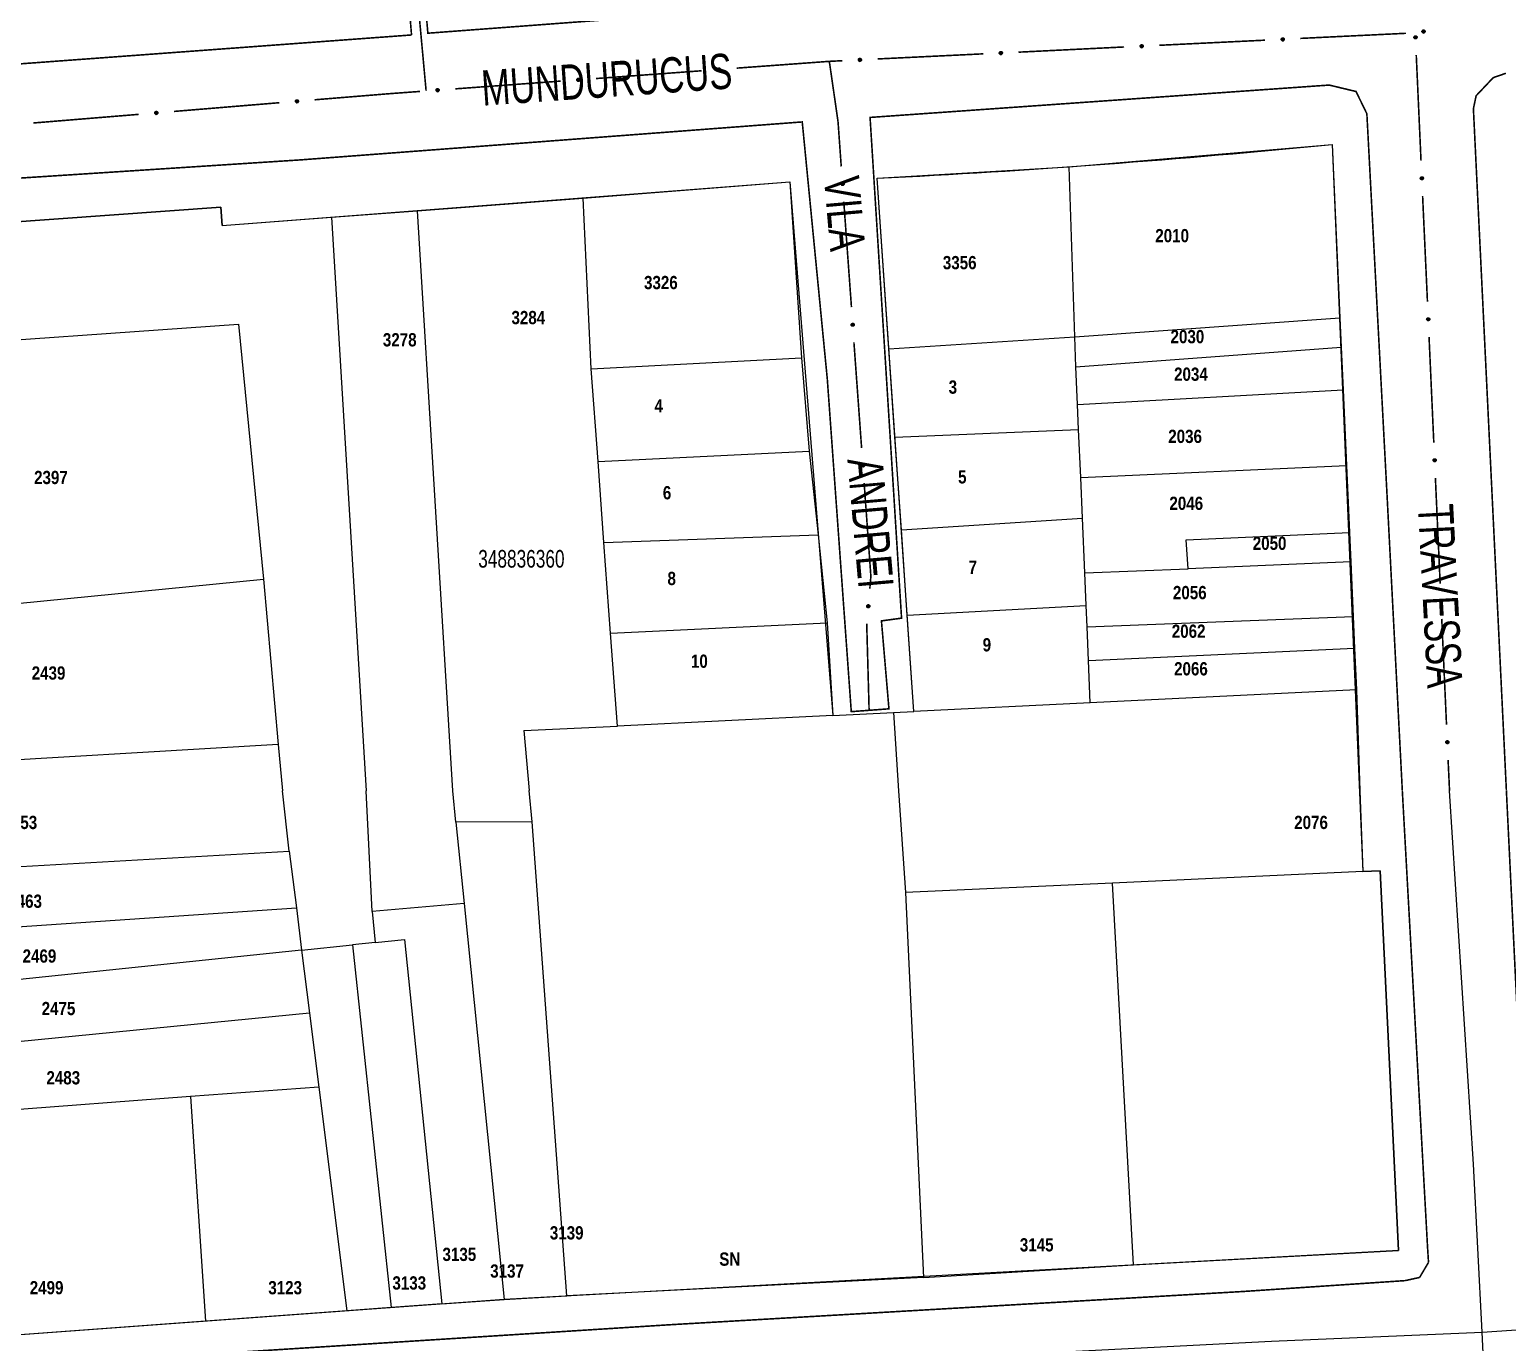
# Model space of a CAD drawing. Extents: x 201676 to 203188, y 4837754 to 4839005.
# Drawn here: x 202621 to 202788.6, y 4838683.2 to 4838832.1 of the extents above; entities that cross this region are included whole.
import ezdxf
from ezdxf.enums import TextEntityAlignment as Align

# ---------------------------------------------------------------- set-up
doc = ezdxf.new("R2010")
doc.units = 0
doc.header["$LTSCALE"] = 1.5
doc.header["$MEASUREMENT"] = 0
for name, color, linetype in [('CD-MALHA-LOTES', 40, 'CONTINUOUS'), ('CD_TXT_QUADRA', 7, 'CONTINUOUS'), ('RU-QUADRAS', 210, 'CONTINUOUS'), ('SV-EIXO-RUA-PAV', 20, 'CONTINUOUS'), ('SV-RUA-PAVIM-S-GUIA-C-GUIA', 7, 'CONTINUOUS'), ('SV-TXT-RUA-PAV-S-GUIA-C-GUIA', 7, 'CONTINUOUS'), ('Th_NmrPort', 7, 'CONTINUOUS')]:
    doc.layers.add(name, color=color, linetype=linetype)
doc.styles.add('ARIAL', font='ARIAL.TTF')
doc.styles.get("Standard").update_dxf_attribs({"font": 'swisscbo.ttf'})

msp = doc.modelspace()

# ---------------------------------------------------------------- linework, layer by layer
at = {"layer": 'CD-MALHA-LOTES', "linetype": 'Continuous'}
for p, q in [((202650.48, 4838738.91), (202649.71, 4838745.73)), ((202659.89, 4838732.05), (202659.23, 4838745.73)), ((202669.38, 4838742.2), (202669.03, 4838745.73)), ((202678.05, 4838742.24), (202677.69, 4838745.77)), ((202719.57, 4838745.76), (202720.37, 4838734.23)), ((202771.88, 4838745.76), (202772.22, 4838736.58)), ((202678.05, 4838742.24), (202669.38, 4838742.2)), ((202669.38, 4838742.2), (202670.33, 4838732.97)), ((202681.96, 4838688.49), (202678.05, 4838742.24)), ((202610.56, 4838736.61), (202650.48, 4838738.91)), ((202650.48, 4838738.91), (202651.3, 4838732.49)), ((202772.22, 4838736.58), (202743.85, 4838735.29)), ((202774.17, 4838736.66), (202772.22, 4838736.58)), ((202776.25, 4838693.62), (202774.17, 4838736.66)), ((202743.85, 4838735.29), (202720.37, 4838734.23)), ((202746.23, 4838691.99), (202743.85, 4838735.29)), ((202670.33, 4838732.97), (202659.89, 4838732.05)), ((202670.33, 4838732.97), (202674.87, 4838688.07)), ((202720.37, 4838734.23), (202722.39, 4838690.57)), ((202611.01, 4838729.75), (202651.3, 4838732.49)), ((202651.3, 4838732.49), (202651.88, 4838727.68)), ((202659.89, 4838732.05), (202660.23, 4838728.55)), ((202651.88, 4838727.68), (202611.46, 4838723.49)), ((202651.88, 4838727.68), (202657.65, 4838728.28)), ((202651.88, 4838727.68), (202652.78, 4838720.53)), ((202660.23, 4838728.55), (202657.65, 4838728.28)), ((202657.65, 4838728.28), (202662.05, 4838687.16)), ((202660.23, 4838728.55), (202663.56, 4838728.89)), ((202663.56, 4838728.89), (202667.78, 4838687.58)), ((202652.78, 4838720.53), (202611.89, 4838716.52)), ((202652.78, 4838720.53), (202653.83, 4838712.16)), ((202639.28, 4838711.08), (202612.38, 4838709.06)), ((202653.83, 4838712.16), (202639.28, 4838711.08)), ((202639.28, 4838711.08), (202640.99, 4838685.6)), ((202653.83, 4838712.16), (202657.02, 4838686.79)), ((202746.23, 4838691.99), (202776.25, 4838693.62)), ((202722.39, 4838690.57), (202746.23, 4838691.99)), ((202722.39, 4838690.57), (202681.96, 4838688.49)), ((202667.78, 4838687.58), (202662.05, 4838687.16)), ((202667.78, 4838687.58), (202674.87, 4838688.07)), ((202674.87, 4838688.07), (202681.96, 4838688.49)), ((202657.02, 4838686.79), (202640.99, 4838685.6)), ((202662.05, 4838687.16), (202657.02, 4838686.79)), ((202640.99, 4838685.6), (202612.22, 4838683.48))]:
    msp.add_line(p, q, dxfattribs=at)
at = {"layer": 'CD-MALHA-LOTES', "linetype": 'Continuous', "flags": 128}
for points in [[(202738.93, 4838816.5), (202768.75, 4838819.04)], [(202768.75, 4838819.04), (202769.62, 4838799.38)], [(202717.15, 4838815.19), (202738.93, 4838816.5)], [(202739.55, 4838797.21), (202738.93, 4838816.5)], [(202683.82, 4838812.92), (202707.26, 4838814.78)], [(202707.26, 4838814.78), (202708.59, 4838794.82)], [(202718.48, 4838795.85), (202717.15, 4838815.19)], [(202642.75, 4838811.9), (202605.35, 4838809.22)], [(202642.89, 4838809.84), (202642.75, 4838811.9)], [(202655.3, 4838810.77), (202665.05, 4838811.5)], [(202665.05, 4838811.5), (202683.82, 4838812.92)], [(202669.03, 4838745.73), (202665.05, 4838811.5)], [(202684.73, 4838793.6), (202683.82, 4838812.92)], [(202642.89, 4838809.84), (202655.3, 4838810.77)], [(202655.3, 4838810.77), (202659.23, 4838745.73)], [(202606.11, 4838795.93), (202644.73, 4838798.66)], [(202644.73, 4838798.66), (202647.57, 4838769.73)], [(202739.55, 4838797.21), (202769.62, 4838799.38)], [(202769.62, 4838799.38), (202769.77, 4838796.04)], [(202718.48, 4838795.85), (202739.55, 4838797.21)], [(202739.69, 4838793.83), (202739.55, 4838797.21)], [(202684.73, 4838793.6), (202708.59, 4838794.82)], [(202708.59, 4838794.82), (202709.45, 4838784.26)], [(202719.17, 4838785.84), (202718.48, 4838795.85)], [(202739.69, 4838793.83), (202769.77, 4838796.04)], [(202769.77, 4838796.04), (202769.98, 4838791.2)], [(202685.51, 4838783.08), (202684.73, 4838793.6)], [(202739.87, 4838789.54), (202739.69, 4838793.83)], [(202739.87, 4838789.54), (202769.98, 4838791.2)], [(202769.98, 4838791.2), (202770.36, 4838782.62)], [(202739.99, 4838786.72), (202739.87, 4838789.54)], [(202719.17, 4838785.84), (202739.99, 4838786.72)], [(202740.23, 4838781.26), (202739.99, 4838786.72)], [(202719.9, 4838775.32), (202719.17, 4838785.84)], [(202685.51, 4838783.08), (202709.45, 4838784.26)], [(202686.18, 4838773.88), (202685.51, 4838783.08)], [(202709.45, 4838784.26), (202710.47, 4838774.78)], [(202740.23, 4838781.26), (202770.36, 4838782.62)], [(202740.42, 4838776.67), (202740.23, 4838781.26)], [(202770.36, 4838782.62), (202770.7, 4838775.03)], [(202719.9, 4838775.32), (202740.42, 4838776.67)], [(202740.69, 4838770.45), (202740.42, 4838776.67)], [(202686.18, 4838773.88), (202710.47, 4838774.78)], [(202710.47, 4838774.78), (202711.49, 4838764.78)], [(202720.56, 4838765.64), (202719.9, 4838775.32)], [(202752.2, 4838774.21), (202770.7, 4838775.03)], [(202770.7, 4838775.03), (202770.85, 4838771.7)], [(202686.93, 4838763.63), (202686.18, 4838773.88)], [(202752.41, 4838770.93), (202752.2, 4838774.21)], [(202770.85, 4838771.7), (202752.41, 4838770.93)], [(202770.85, 4838771.7), (202771.12, 4838765.51)], [(202608.46, 4838765.88), (202647.57, 4838769.73)], [(202647.57, 4838769.73), (202649.23, 4838750.98)], [(202740.69, 4838770.45), (202752.41, 4838770.93)], [(202740.84, 4838766.75), (202740.69, 4838770.45)], [(202720.56, 4838765.64), (202740.84, 4838766.75)], [(202740.95, 4838764.34), (202740.84, 4838766.75)], [(202686.93, 4838763.63), (202711.49, 4838764.78)], [(202711.49, 4838764.78), (202712.14, 4838754.29)], [(202721.31, 4838754.74), (202720.56, 4838765.64)], [(202740.95, 4838764.34), (202771.12, 4838765.51)], [(202771.12, 4838765.51), (202771.28, 4838761.93)], [(202687.71, 4838753.09), (202686.93, 4838763.63)], [(202741.11, 4838760.52), (202740.95, 4838764.34)], [(202741.11, 4838760.52), (202771.28, 4838761.93)], [(202771.28, 4838761.93), (202771.49, 4838757.19)], [(202741.31, 4838755.72), (202741.11, 4838760.52)], [(202771.49, 4838757.19), (202741.31, 4838755.72)], [(202771.49, 4838757.19), (202771.88, 4838745.76)], [(202712.14, 4838754.29), (202719.02, 4838754.63)], [(202719.02, 4838754.63), (202721.31, 4838754.74)], [(202719.02, 4838754.63), (202719.57, 4838745.76)], [(202741.31, 4838755.72), (202721.31, 4838754.74)], [(202677.11, 4838752.58), (202687.71, 4838753.09)], [(202712.14, 4838754.29), (202687.71, 4838753.09)], [(202677.11, 4838752.58), (202677.69, 4838745.77)], [(202649.23, 4838750.98), (202609.57, 4838748.66)], [(202649.23, 4838750.98), (202649.71, 4838745.73)]]:
    msp.add_lwpolyline(points, dxfattribs=at)
at = {"layer": 'RU-QUADRAS', "color": 6, "linetype": 'Continuous'}
msp.add_lwpolyline([(202605.35, 4838809.22), (202642.75, 4838811.9), (202642.89, 4838809.84), (202707.26, 4838814.78), (202712.14, 4838754.29), (202721.31, 4838754.74), (202717.15, 4838815.19, 0.01245), (202768.75, 4838819.04), (202772.22, 4838736.58), (202774.17, 4838736.66), (202776.25, 4838693.62), (202674.87, 4838688.07), (202612.22, 4838683.48), (202610.03, 4838708.89), (202612.38, 4838709.06)], format="xyb", close=True, dxfattribs=at)
at = {"layer": 'SV-EIXO-RUA-PAV', "const_width": 0.18}
for points in [[(202666.01, 4838825.12), (202664.91, 4838837.07)], [(202765.14, 4838831.05), (202777.12, 4838831.63)], [(202733.18, 4838829.49), (202745.16, 4838830.08)], [(202749.16, 4838830.27), (202761.14, 4838830.85)], [(202701.23, 4838827.68), (202711.2, 4838828.41)], [(202711.2, 4838828.41), (202711.73, 4838828.45)], [(202711.73, 4838828.45), (202713.2, 4838828.52)], [(202711.73, 4838828.45), (202712.59, 4838822.51)], [(202717.2, 4838828.72), (202729.18, 4838829.3)], [(202778.28, 4838829.17), (202778.82, 4838817.18)], [(202685.27, 4838826.5), (202697.24, 4838827.38)], [(202653.36, 4838824.09), (202661.34, 4838824.74)], [(202661.34, 4838824.74), (202661.43, 4838824.75)], [(202661.43, 4838824.75), (202665.33, 4838825.04)], [(202669.32, 4838825.33), (202681.28, 4838826.21)], [(202637.42, 4838822.77), (202649.38, 4838823.76)], [(202621.47, 4838821.46), (202633.43, 4838822.44)], [(202712.59, 4838822.51), (202712.72, 4838821.58)], [(202712.72, 4838821.58), (202713.08, 4838816.53)], [(202779, 4838813.19), (202779.55, 4838801.2)], [(202713.37, 4838812.54), (202714.24, 4838800.58)], [(202714.52, 4838796.59), (202715.39, 4838784.62)], [(202779.73, 4838797.21), (202780.27, 4838785.22)], [(202780.45, 4838781.22), (202780.99, 4838769.23)], [(202715.68, 4838780.63), (202716.4, 4838770.65)], [(202716.44, 4838770.05), (202716.32, 4838768.66)], [(202716.4, 4838770.65), (202716.44, 4838770.05)], [(202715.97, 4838764.68), (202716.22, 4838755.68)], [(202781.17, 4838765.24), (202781.71, 4838753.25)], [(202716.22, 4838755.68), (202716.24, 4838754.87)], [(202781.89, 4838749.25), (202782.03, 4838746.26)], [(202782.03, 4838746.26), (202782.05, 4838745.76)]]:
    msp.add_lwpolyline(points, dxfattribs=at)
at = {"layer": 'SV-EIXO-RUA-PAV'}
for points in [[(202778.95, 4838831.92), (202778.98, 4838831.96), (202779.01, 4838831.99), (202779.04, 4838832.01), (202779.08, 4838832.01), (202779.11, 4838832.02), (202779.15, 4838832.01), (202779.19, 4838832), (202779.23, 4838831.97), (202779.26, 4838831.94), (202779.27, 4838831.9), (202779.28, 4838831.87), (202779.28, 4838831.84), (202779.28, 4838831.8), (202779.26, 4838831.76), (202779.23, 4838831.72), (202779.2, 4838831.69), (202779.17, 4838831.68), (202779.14, 4838831.67), (202779.1, 4838831.66), (202779.06, 4838831.67), (202779.02, 4838831.68), (202778.99, 4838831.71), (202778.96, 4838831.74), (202778.94, 4838831.78), (202778.93, 4838831.81), (202778.93, 4838831.85), (202778.93, 4838831.88), (202778.95, 4838831.92)], [(202747.01, 4838830.28), (202747.04, 4838830.31), (202747.08, 4838830.34), (202747.11, 4838830.35), (202747.15, 4838830.35), (202747.18, 4838830.35), (202747.22, 4838830.34), (202747.26, 4838830.32), (202747.29, 4838830.29), (202747.32, 4838830.25), (202747.33, 4838830.22), (202747.33, 4838830.18), (202747.33, 4838830.15), (202747.32, 4838830.11), (202747.3, 4838830.08), (202747.27, 4838830.04), (202747.23, 4838830.02), (202747.2, 4838830), (202747.16, 4838830), (202747.13, 4838830), (202747.09, 4838830.01), (202747.06, 4838830.03), (202747.02, 4838830.06), (202747, 4838830.1), (202746.99, 4838830.13), (202746.98, 4838830.17), (202746.98, 4838830.2), (202746.99, 4838830.24), (202747.01, 4838830.28)], [(202762.99, 4838831.05), (202763.02, 4838831.09), (202763.06, 4838831.11), (202763.1, 4838831.13), (202763.13, 4838831.13), (202763.16, 4838831.13), (202763.2, 4838831.12), (202763.24, 4838831.1), (202763.27, 4838831.07), (202763.3, 4838831.03), (202763.31, 4838831), (202763.32, 4838830.96), (202763.31, 4838830.93), (202763.3, 4838830.89), (202763.28, 4838830.85), (202763.25, 4838830.82), (202763.22, 4838830.79), (202763.18, 4838830.78), (202763.15, 4838830.78), (202763.11, 4838830.78), (202763.08, 4838830.79), (202763.04, 4838830.81), (202763, 4838830.84), (202762.98, 4838830.87), (202762.97, 4838830.91), (202762.96, 4838830.94), (202762.96, 4838830.98), (202762.97, 4838831.02), (202762.99, 4838831.05)], [(202778.3, 4838831.32), (202778.33, 4838831.29), (202778.36, 4838831.25), (202778.37, 4838831.22), (202778.37, 4838831.18), (202778.37, 4838831.15), (202778.36, 4838831.11), (202778.34, 4838831.07), (202778.31, 4838831.04), (202778.27, 4838831.01), (202778.24, 4838831), (202778.2, 4838831), (202778.17, 4838831), (202778.13, 4838831.01), (202778.1, 4838831.03), (202778.06, 4838831.06), (202778.04, 4838831.1), (202778.02, 4838831.13), (202778.02, 4838831.17), (202778.02, 4838831.2), (202778.03, 4838831.24), (202778.05, 4838831.27), (202778.08, 4838831.31), (202778.12, 4838831.33), (202778.15, 4838831.35), (202778.19, 4838831.35), (202778.22, 4838831.35), (202778.26, 4838831.34), (202778.3, 4838831.32)], [(202715.05, 4838828.72), (202715.08, 4838828.76), (202715.12, 4838828.78), (202715.15, 4838828.8), (202715.19, 4838828.8), (202715.22, 4838828.8), (202715.26, 4838828.79), (202715.29, 4838828.77), (202715.33, 4838828.74), (202715.35, 4838828.7), (202715.37, 4838828.67), (202715.37, 4838828.63), (202715.37, 4838828.6), (202715.36, 4838828.56), (202715.34, 4838828.52), (202715.31, 4838828.49), (202715.27, 4838828.46), (202715.24, 4838828.45), (202715.2, 4838828.45), (202715.17, 4838828.45), (202715.13, 4838828.46), (202715.09, 4838828.48), (202715.06, 4838828.51), (202715.03, 4838828.54), (202715.02, 4838828.58), (202715.02, 4838828.61), (202715.02, 4838828.65), (202715.03, 4838828.68), (202715.05, 4838828.72)], [(202731.03, 4838829.5), (202731.06, 4838829.54), (202731.1, 4838829.56), (202731.13, 4838829.57), (202731.17, 4838829.58), (202731.2, 4838829.57), (202731.24, 4838829.56), (202731.27, 4838829.55), (202731.31, 4838829.51), (202731.33, 4838829.48), (202731.35, 4838829.44), (202731.35, 4838829.41), (202731.35, 4838829.37), (202731.34, 4838829.34), (202731.32, 4838829.3), (202731.29, 4838829.26), (202731.25, 4838829.24), (202731.22, 4838829.23), (202731.18, 4838829.22), (202731.15, 4838829.22), (202731.11, 4838829.23), (202731.08, 4838829.25), (202731.04, 4838829.29), (202731.02, 4838829.32), (202731, 4838829.35), (202731, 4838829.39), (202731, 4838829.43), (202731.01, 4838829.46), (202731.03, 4838829.5)], [(202683.13, 4838826.46), (202683.16, 4838826.49), (202683.19, 4838826.52), (202683.23, 4838826.53), (202683.26, 4838826.54), (202683.3, 4838826.54), (202683.33, 4838826.53), (202683.37, 4838826.51), (202683.41, 4838826.48), (202683.43, 4838826.44), (202683.45, 4838826.41), (202683.45, 4838826.37), (202683.45, 4838826.34), (202683.44, 4838826.3), (202683.42, 4838826.26), (202683.39, 4838826.23), (202683.36, 4838826.2), (202683.32, 4838826.19), (202683.29, 4838826.18), (202683.25, 4838826.19), (202683.22, 4838826.19), (202683.18, 4838826.21), (202683.14, 4838826.24), (202683.12, 4838826.28), (202683.1, 4838826.31), (202683.1, 4838826.35), (202683.1, 4838826.38), (202683.11, 4838826.42), (202683.13, 4838826.46)], [(202699.08, 4838827.63), (202699.12, 4838827.67), (202699.15, 4838827.69), (202699.19, 4838827.71), (202699.22, 4838827.71), (202699.25, 4838827.71), (202699.29, 4838827.7), (202699.33, 4838827.68), (202699.37, 4838827.65), (202699.39, 4838827.62), (202699.4, 4838827.58), (202699.41, 4838827.55), (202699.41, 4838827.51), (202699.4, 4838827.48), (202699.38, 4838827.44), (202699.35, 4838827.4), (202699.31, 4838827.38), (202699.28, 4838827.36), (202699.24, 4838827.36), (202699.21, 4838827.36), (202699.17, 4838827.37), (202699.14, 4838827.39), (202699.1, 4838827.42), (202699.07, 4838827.45), (202699.06, 4838827.49), (202699.06, 4838827.52), (202699.06, 4838827.56), (202699.06, 4838827.59), (202699.08, 4838827.63)], [(202667.17, 4838825.28), (202667.2, 4838825.32), (202667.24, 4838825.35), (202667.27, 4838825.36), (202667.31, 4838825.36), (202667.34, 4838825.36), (202667.38, 4838825.35), (202667.41, 4838825.34), (202667.45, 4838825.31), (202667.48, 4838825.27), (202667.49, 4838825.23), (202667.5, 4838825.2), (202667.5, 4838825.16), (202667.49, 4838825.13), (202667.47, 4838825.09), (202667.43, 4838825.05), (202667.4, 4838825.03), (202667.37, 4838825.02), (202667.33, 4838825.01), (202667.29, 4838825.01), (202667.26, 4838825.02), (202667.22, 4838825.04), (202667.19, 4838825.07), (202667.16, 4838825.1), (202667.15, 4838825.14), (202667.14, 4838825.17), (202667.14, 4838825.21), (202667.15, 4838825.24), (202667.17, 4838825.28)], [(202651.22, 4838824.02), (202651.25, 4838824.06), (202651.28, 4838824.08), (202651.32, 4838824.1), (202651.35, 4838824.1), (202651.39, 4838824.1), (202651.42, 4838824.09), (202651.46, 4838824.08), (202651.5, 4838824.04), (202651.52, 4838824.01), (202651.54, 4838823.97), (202651.55, 4838823.94), (202651.55, 4838823.9), (202651.54, 4838823.87), (202651.52, 4838823.83), (202651.49, 4838823.79), (202651.45, 4838823.77), (202651.42, 4838823.75), (202651.38, 4838823.75), (202651.35, 4838823.75), (202651.31, 4838823.76), (202651.27, 4838823.78), (202651.24, 4838823.81), (202651.21, 4838823.84), (202651.2, 4838823.87), (202651.19, 4838823.91), (202651.19, 4838823.95), (202651.2, 4838823.98), (202651.22, 4838824.02)], [(202635.27, 4838822.71), (202635.3, 4838822.74), (202635.34, 4838822.77), (202635.37, 4838822.78), (202635.41, 4838822.79), (202635.44, 4838822.79), (202635.48, 4838822.78), (202635.52, 4838822.76), (202635.55, 4838822.73), (202635.58, 4838822.69), (202635.59, 4838822.66), (202635.6, 4838822.62), (202635.6, 4838822.59), (202635.59, 4838822.55), (202635.57, 4838822.52), (202635.54, 4838822.48), (202635.51, 4838822.45), (202635.47, 4838822.44), (202635.44, 4838822.43), (202635.4, 4838822.44), (202635.37, 4838822.44), (202635.33, 4838822.46), (202635.29, 4838822.49), (202635.27, 4838822.53), (202635.25, 4838822.56), (202635.25, 4838822.6), (202635.25, 4838822.63), (202635.25, 4838822.67), (202635.27, 4838822.71)], [(202779.02, 4838815.34), (202779.05, 4838815.3), (202779.08, 4838815.27), (202779.09, 4838815.23), (202779.09, 4838815.2), (202779.09, 4838815.16), (202779.08, 4838815.13), (202779.07, 4838815.09), (202779.03, 4838815.05), (202778.99, 4838815.03), (202778.96, 4838815.02), (202778.93, 4838815.01), (202778.89, 4838815.01), (202778.85, 4838815.02), (202778.82, 4838815.04), (202778.78, 4838815.08), (202778.76, 4838815.11), (202778.75, 4838815.15), (202778.74, 4838815.18), (202778.74, 4838815.22), (202778.75, 4838815.25), (202778.77, 4838815.29), (202778.81, 4838815.33), (202778.84, 4838815.35), (202778.87, 4838815.36), (202778.91, 4838815.37), (202778.95, 4838815.36), (202778.98, 4838815.36), (202779.02, 4838815.34)], [(202713.33, 4838814.69), (202713.37, 4838814.66), (202713.39, 4838814.62), (202713.4, 4838814.59), (202713.41, 4838814.56), (202713.41, 4838814.52), (202713.4, 4838814.48), (202713.38, 4838814.45), (202713.35, 4838814.41), (202713.31, 4838814.39), (202713.28, 4838814.37), (202713.24, 4838814.36), (202713.21, 4838814.37), (202713.17, 4838814.38), (202713.14, 4838814.39), (202713.1, 4838814.43), (202713.07, 4838814.46), (202713.06, 4838814.49), (202713.06, 4838814.53), (202713.06, 4838814.57), (202713.06, 4838814.6), (202713.08, 4838814.64), (202713.12, 4838814.68), (202713.15, 4838814.7), (202713.18, 4838814.71), (202713.22, 4838814.72), (202713.25, 4838814.72), (202713.29, 4838814.71), (202713.33, 4838814.69)], [(202714.48, 4838798.73), (202714.52, 4838798.7), (202714.54, 4838798.67), (202714.56, 4838798.63), (202714.56, 4838798.6), (202714.56, 4838798.56), (202714.55, 4838798.53), (202714.53, 4838798.49), (202714.5, 4838798.45), (202714.46, 4838798.43), (202714.43, 4838798.41), (202714.4, 4838798.41), (202714.36, 4838798.41), (202714.32, 4838798.42), (202714.29, 4838798.44), (202714.25, 4838798.47), (202714.22, 4838798.5), (202714.21, 4838798.54), (202714.21, 4838798.57), (202714.21, 4838798.61), (202714.22, 4838798.64), (202714.24, 4838798.68), (202714.27, 4838798.72), (202714.3, 4838798.74), (202714.34, 4838798.75), (202714.37, 4838798.76), (202714.41, 4838798.76), (202714.44, 4838798.75), (202714.48, 4838798.73)], [(202779.74, 4838799.35), (202779.78, 4838799.32), (202779.8, 4838799.28), (202779.81, 4838799.25), (202779.82, 4838799.21), (202779.81, 4838799.18), (202779.81, 4838799.14), (202779.79, 4838799.11), (202779.75, 4838799.07), (202779.72, 4838799.05), (202779.68, 4838799.03), (202779.65, 4838799.03), (202779.61, 4838799.03), (202779.58, 4838799.04), (202779.54, 4838799.06), (202779.5, 4838799.09), (202779.48, 4838799.13), (202779.47, 4838799.16), (202779.46, 4838799.2), (202779.47, 4838799.23), (202779.47, 4838799.27), (202779.49, 4838799.31), (202779.53, 4838799.34), (202779.56, 4838799.37), (202779.6, 4838799.38), (202779.63, 4838799.38), (202779.67, 4838799.38), (202779.7, 4838799.37), (202779.74, 4838799.35)], [(202780.46, 4838783.37), (202780.5, 4838783.34), (202780.52, 4838783.3), (202780.53, 4838783.26), (202780.54, 4838783.23), (202780.54, 4838783.2), (202780.53, 4838783.16), (202780.51, 4838783.12), (202780.48, 4838783.09), (202780.44, 4838783.06), (202780.4, 4838783.05), (202780.37, 4838783.04), (202780.33, 4838783.05), (202780.3, 4838783.06), (202780.26, 4838783.08), (202780.22, 4838783.11), (202780.2, 4838783.14), (202780.19, 4838783.18), (202780.18, 4838783.22), (202780.19, 4838783.25), (202780.2, 4838783.29), (202780.22, 4838783.32), (202780.25, 4838783.36), (202780.28, 4838783.38), (202780.32, 4838783.39), (202780.35, 4838783.4), (202780.39, 4838783.4), (202780.42, 4838783.39), (202780.46, 4838783.37)], [(202715.63, 4838782.77), (202715.67, 4838782.74), (202715.7, 4838782.71), (202715.71, 4838782.67), (202715.71, 4838782.64), (202715.71, 4838782.6), (202715.7, 4838782.57), (202715.69, 4838782.53), (202715.65, 4838782.49), (202715.62, 4838782.47), (202715.58, 4838782.45), (202715.55, 4838782.45), (202715.51, 4838782.45), (202715.48, 4838782.46), (202715.44, 4838782.48), (202715.4, 4838782.51), (202715.38, 4838782.54), (202715.37, 4838782.58), (202715.36, 4838782.61), (202715.36, 4838782.65), (202715.37, 4838782.68), (202715.39, 4838782.72), (202715.42, 4838782.76), (202715.45, 4838782.78), (202715.49, 4838782.8), (202715.52, 4838782.8), (202715.56, 4838782.8), (202715.59, 4838782.79), (202715.63, 4838782.77)], [(202716.26, 4838766.8), (202716.3, 4838766.76), (202716.32, 4838766.73), (202716.32, 4838766.69), (202716.32, 4838766.66), (202716.32, 4838766.62), (202716.3, 4838766.59), (202716.28, 4838766.55), (202716.24, 4838766.52), (202716.2, 4838766.5), (202716.16, 4838766.49), (202716.13, 4838766.49), (202716.1, 4838766.5), (202716.06, 4838766.52), (202716.03, 4838766.54), (202716, 4838766.58), (202715.98, 4838766.62), (202715.97, 4838766.65), (202715.97, 4838766.69), (202715.98, 4838766.72), (202715.99, 4838766.76), (202716.01, 4838766.79), (202716.05, 4838766.82), (202716.09, 4838766.84), (202716.13, 4838766.85), (202716.16, 4838766.85), (202716.2, 4838766.84), (202716.23, 4838766.83), (202716.26, 4838766.8)], [(202781.18, 4838767.38), (202781.22, 4838767.35), (202781.24, 4838767.32), (202781.26, 4838767.28), (202781.26, 4838767.25), (202781.26, 4838767.21), (202781.25, 4838767.18), (202781.23, 4838767.14), (202781.2, 4838767.1), (202781.16, 4838767.08), (202781.13, 4838767.07), (202781.09, 4838767.06), (202781.06, 4838767.06), (202781.02, 4838767.07), (202780.98, 4838767.09), (202780.95, 4838767.13), (202780.92, 4838767.16), (202780.91, 4838767.2), (202780.91, 4838767.23), (202780.91, 4838767.27), (202780.92, 4838767.3), (202780.94, 4838767.34), (202780.97, 4838767.37), (202781.01, 4838767.4), (202781.04, 4838767.41), (202781.07, 4838767.41), (202781.11, 4838767.41), (202781.15, 4838767.41), (202781.18, 4838767.38)], [(202781.9, 4838751.4), (202781.94, 4838751.37), (202781.97, 4838751.33), (202781.98, 4838751.3), (202781.98, 4838751.26), (202781.98, 4838751.23), (202781.97, 4838751.19), (202781.95, 4838751.16), (202781.92, 4838751.12), (202781.88, 4838751.1), (202781.85, 4838751.08), (202781.81, 4838751.08), (202781.78, 4838751.08), (202781.74, 4838751.09), (202781.7, 4838751.11), (202781.67, 4838751.14), (202781.64, 4838751.18), (202781.63, 4838751.21), (202781.63, 4838751.25), (202781.63, 4838751.28), (202781.64, 4838751.32), (202781.66, 4838751.36), (202781.69, 4838751.39), (202781.73, 4838751.42), (202781.76, 4838751.43), (202781.8, 4838751.43), (202781.83, 4838751.43), (202781.87, 4838751.42), (202781.9, 4838751.4)]]:
    msp.add_lwpolyline(points, close=True, dxfattribs=at)
for points in [[(202778.93, 4838831.88), (202779.23, 4838831.97)], [(202778.93, 4838831.85), (202779.26, 4838831.94)], [(202778.93, 4838831.81), (202779.27, 4838831.9)], [(202778.94, 4838831.9), (202779.2, 4838831.98)], [(202778.94, 4838831.87), (202779.24, 4838831.95)], [(202778.94, 4838831.83), (202779.26, 4838831.92)], [(202778.94, 4838831.79), (202779.28, 4838831.88)], [(202778.94, 4838831.78), (202779.28, 4838831.87)], [(202778.95, 4838831.92), (202779.19, 4838832)], [(202778.95, 4838831.76), (202779.28, 4838831.85)], [(202778.96, 4838831.74), (202779.28, 4838831.84)], [(202778.97, 4838831.94), (202779.16, 4838832)], [(202778.97, 4838831.73), (202779.28, 4838831.81)], [(202778.98, 4838831.96), (202779.15, 4838832.01)], [(202778.99, 4838831.71), (202779.28, 4838831.8)], [(202779, 4838831.98), (202779.12, 4838832.01)], [(202779.01, 4838831.99), (202779.11, 4838832.02)], [(202779.01, 4838831.7), (202779.27, 4838831.78)], [(202779.02, 4838831.68), (202779.26, 4838831.76)], [(202779.05, 4838831.68), (202779.24, 4838831.74)], [(202779.06, 4838831.67), (202779.23, 4838831.72)], [(202779.09, 4838831.67), (202779.21, 4838831.7)], [(202779.1, 4838831.66), (202779.2, 4838831.69)], [(202746.98, 4838830.2), (202747.32, 4838830.25)], [(202746.98, 4838830.17), (202747.33, 4838830.22)], [(202746.99, 4838830.24), (202747.29, 4838830.29)], [(202746.99, 4838830.22), (202747.3, 4838830.27)], [(202746.99, 4838830.19), (202747.32, 4838830.24)], [(202746.99, 4838830.15), (202747.33, 4838830.2)], [(202746.99, 4838830.13), (202747.33, 4838830.18)], [(202746.99, 4838830.11), (202747.33, 4838830.17)], [(202747, 4838830.26), (202747.27, 4838830.31)], [(202747, 4838830.1), (202747.33, 4838830.15)], [(202747.01, 4838830.28), (202747.26, 4838830.32)], [(202747.01, 4838830.08), (202747.32, 4838830.13)], [(202747.02, 4838830.06), (202747.32, 4838830.11)], [(202747.03, 4838830.29), (202747.23, 4838830.33)], [(202747.04, 4838830.31), (202747.22, 4838830.34)], [(202747.04, 4838830.05), (202747.31, 4838830.09)], [(202747.06, 4838830.33), (202747.19, 4838830.34)], [(202747.06, 4838830.03), (202747.3, 4838830.08)], [(202747.08, 4838830.34), (202747.18, 4838830.35)], [(202747.08, 4838830.02), (202747.28, 4838830.06)], [(202747.09, 4838830.01), (202747.27, 4838830.04)], [(202747.12, 4838830.01), (202747.25, 4838830.03)], [(202747.13, 4838830), (202747.23, 4838830.02)], [(202762.96, 4838830.98), (202763.3, 4838831.03)], [(202762.96, 4838830.94), (202763.31, 4838831)], [(202762.97, 4838831.02), (202763.27, 4838831.07)], [(202762.97, 4838831), (202763.28, 4838831.05)], [(202762.97, 4838830.96), (202763.3, 4838831.01)], [(202762.97, 4838830.93), (202763.31, 4838830.98)], [(202762.97, 4838830.91), (202763.32, 4838830.96)], [(202762.98, 4838831.03), (202763.25, 4838831.08)], [(202762.98, 4838830.89), (202763.31, 4838830.94)], [(202762.98, 4838830.87), (202763.31, 4838830.93)], [(202762.99, 4838831.05), (202763.24, 4838831.1)], [(202762.99, 4838830.86), (202763.3, 4838830.91)], [(202763, 4838830.84), (202763.3, 4838830.89)], [(202763.01, 4838831.07), (202763.21, 4838831.11)], [(202763.02, 4838831.09), (202763.2, 4838831.12)], [(202763.02, 4838830.82), (202763.29, 4838830.87)], [(202763.04, 4838831.1), (202763.17, 4838831.12)], [(202763.04, 4838830.81), (202763.28, 4838830.85)], [(202763.06, 4838831.11), (202763.16, 4838831.13)], [(202763.06, 4838830.8), (202763.26, 4838830.83)], [(202763.08, 4838830.79), (202763.25, 4838830.82)], [(202763.1, 4838830.78), (202763.23, 4838830.8)], [(202763.11, 4838830.78), (202763.22, 4838830.79)], [(202778.02, 4838831.2), (202778.04, 4838831.1)], [(202778.03, 4838831.24), (202778.06, 4838831.06)], [(202778.03, 4838831.22), (202778.05, 4838831.09)], [(202778.04, 4838831.25), (202778.08, 4838831.05)], [(202778.05, 4838831.27), (202778.1, 4838831.03)], [(202778.07, 4838831.29), (202778.11, 4838831.02)], [(202778.08, 4838831.31), (202778.13, 4838831.01)], [(202778.1, 4838831.32), (202778.15, 4838831.01)], [(202778.12, 4838831.33), (202778.17, 4838831)], [(202778.14, 4838831.34), (202778.19, 4838831)], [(202778.15, 4838831.35), (202778.2, 4838831)], [(202778.17, 4838831.34), (202778.22, 4838831)], [(202778.19, 4838831.35), (202778.24, 4838831)], [(202778.21, 4838831.34), (202778.26, 4838831.01)], [(202778.22, 4838831.35), (202778.27, 4838831.01)], [(202778.24, 4838831.34), (202778.29, 4838831.03)], [(202778.26, 4838831.34), (202778.31, 4838831.04)], [(202778.28, 4838831.33), (202778.33, 4838831.06)], [(202778.3, 4838831.32), (202778.34, 4838831.07)], [(202778.32, 4838831.3), (202778.35, 4838831.1)], [(202778.33, 4838831.29), (202778.36, 4838831.11)], [(202778.35, 4838831.27), (202778.37, 4838831.14)], [(202778.36, 4838831.25), (202778.37, 4838831.15)], [(202715.02, 4838828.65), (202715.35, 4838828.7)], [(202715.02, 4838828.63), (202715.36, 4838828.68)], [(202715.02, 4838828.61), (202715.37, 4838828.67)], [(202715.02, 4838828.6), (202715.37, 4838828.64)], [(202715.02, 4838828.58), (202715.37, 4838828.63)], [(202715.03, 4838828.68), (202715.33, 4838828.74)], [(202715.03, 4838828.67), (202715.34, 4838828.72)], [(202715.03, 4838828.56), (202715.37, 4838828.61)], [(202715.03, 4838828.54), (202715.37, 4838828.6)], [(202715.04, 4838828.7), (202715.31, 4838828.75)], [(202715.05, 4838828.72), (202715.29, 4838828.77)], [(202715.05, 4838828.53), (202715.36, 4838828.58)], [(202715.06, 4838828.51), (202715.36, 4838828.56)], [(202715.07, 4838828.74), (202715.27, 4838828.78)], [(202715.08, 4838828.76), (202715.26, 4838828.79)], [(202715.08, 4838828.49), (202715.35, 4838828.54)], [(202715.09, 4838828.48), (202715.34, 4838828.52)], [(202715.1, 4838828.77), (202715.23, 4838828.79)], [(202715.12, 4838828.78), (202715.22, 4838828.8)], [(202715.12, 4838828.47), (202715.32, 4838828.5)], [(202715.13, 4838828.46), (202715.31, 4838828.49)], [(202715.15, 4838828.45), (202715.28, 4838828.47)], [(202715.17, 4838828.45), (202715.27, 4838828.46)], [(202731, 4838829.43), (202731.33, 4838829.48)], [(202731, 4838829.41), (202731.34, 4838829.46)], [(202731, 4838829.39), (202731.35, 4838829.44)], [(202731, 4838829.37), (202731.35, 4838829.42)], [(202731, 4838829.35), (202731.35, 4838829.41)], [(202731.01, 4838829.46), (202731.31, 4838829.51)], [(202731.01, 4838829.44), (202731.32, 4838829.5)], [(202731.01, 4838829.34), (202731.35, 4838829.39)], [(202731.02, 4838829.48), (202731.29, 4838829.53)], [(202731.02, 4838829.32), (202731.35, 4838829.37)], [(202731.03, 4838829.5), (202731.27, 4838829.55)], [(202731.03, 4838829.3), (202731.34, 4838829.35)], [(202731.04, 4838829.29), (202731.34, 4838829.34)], [(202731.05, 4838829.52), (202731.25, 4838829.55)], [(202731.06, 4838829.54), (202731.24, 4838829.56)], [(202731.06, 4838829.27), (202731.33, 4838829.32)], [(202731.08, 4838829.55), (202731.21, 4838829.57)], [(202731.08, 4838829.25), (202731.32, 4838829.3)], [(202731.1, 4838829.56), (202731.2, 4838829.57)], [(202731.1, 4838829.25), (202731.3, 4838829.28)], [(202731.11, 4838829.23), (202731.29, 4838829.26)], [(202731.13, 4838829.23), (202731.26, 4838829.25)], [(202731.15, 4838829.22), (202731.25, 4838829.24)], [(202683.11, 4838826.42), (202683.41, 4838826.48)], [(202683.11, 4838826.4), (202683.42, 4838826.46)], [(202683.12, 4838826.44), (202683.39, 4838826.49)], [(202683.13, 4838826.46), (202683.37, 4838826.51)], [(202683.15, 4838826.48), (202683.34, 4838826.52)], [(202683.16, 4838826.49), (202683.33, 4838826.53)], [(202683.18, 4838826.51), (202683.31, 4838826.53)], [(202683.19, 4838826.52), (202683.3, 4838826.54)], [(202699.06, 4838827.59), (202699.37, 4838827.65)], [(202699.06, 4838827.56), (202699.39, 4838827.62)], [(202699.06, 4838827.54), (202699.39, 4838827.6)], [(202699.06, 4838827.52), (202699.4, 4838827.58)], [(202699.06, 4838827.5), (202699.41, 4838827.56)], [(202699.06, 4838827.49), (202699.41, 4838827.55)], [(202699.07, 4838827.61), (202699.34, 4838827.67)], [(202699.07, 4838827.57), (202699.37, 4838827.63)], [(202699.07, 4838827.47), (202699.41, 4838827.53)], [(202699.07, 4838827.45), (202699.41, 4838827.51)], [(202699.08, 4838827.63), (202699.33, 4838827.68)], [(202699.09, 4838827.43), (202699.4, 4838827.49)], [(202699.1, 4838827.65), (202699.3, 4838827.69)], [(202699.1, 4838827.42), (202699.4, 4838827.48)], [(202699.12, 4838827.67), (202699.29, 4838827.7)], [(202699.12, 4838827.4), (202699.39, 4838827.46)], [(202699.14, 4838827.68), (202699.26, 4838827.7)], [(202699.14, 4838827.39), (202699.38, 4838827.44)], [(202699.15, 4838827.69), (202699.25, 4838827.71)], [(202699.16, 4838827.38), (202699.36, 4838827.42)], [(202699.17, 4838827.37), (202699.35, 4838827.4)], [(202699.2, 4838827.36), (202699.33, 4838827.39)], [(202699.21, 4838827.36), (202699.31, 4838827.38)], [(202667.14, 4838825.21), (202667.48, 4838825.27)], [(202667.14, 4838825.17), (202667.49, 4838825.23)], [(202667.15, 4838825.24), (202667.45, 4838825.31)], [(202667.15, 4838825.23), (202667.46, 4838825.29)], [(202667.15, 4838825.19), (202667.48, 4838825.25)], [(202667.15, 4838825.16), (202667.49, 4838825.21)], [(202667.15, 4838825.14), (202667.5, 4838825.2)], [(202667.16, 4838825.26), (202667.43, 4838825.32)], [(202667.16, 4838825.12), (202667.49, 4838825.18)], [(202667.16, 4838825.1), (202667.5, 4838825.16)], [(202667.17, 4838825.28), (202667.41, 4838825.34)], [(202667.18, 4838825.09), (202667.49, 4838825.14)], [(202667.19, 4838825.3), (202667.39, 4838825.34)], [(202667.19, 4838825.07), (202667.49, 4838825.13)], [(202667.2, 4838825.32), (202667.38, 4838825.35)], [(202667.21, 4838825.06), (202667.47, 4838825.11)], [(202667.22, 4838825.33), (202667.35, 4838825.36)], [(202667.22, 4838825.04), (202667.47, 4838825.09)], [(202667.24, 4838825.35), (202667.34, 4838825.36)], [(202667.25, 4838825.03), (202667.44, 4838825.07)], [(202667.26, 4838825.02), (202667.43, 4838825.05)], [(202667.28, 4838825.02), (202667.41, 4838825.04)], [(202667.29, 4838825.01), (202667.4, 4838825.03)], [(202683.1, 4838826.38), (202683.43, 4838826.44)], [(202683.1, 4838826.37), (202683.43, 4838826.43)], [(202683.1, 4838826.35), (202683.45, 4838826.41)], [(202683.1, 4838826.31), (202683.45, 4838826.37)], [(202683.11, 4838826.33), (202683.45, 4838826.39)], [(202683.11, 4838826.29), (202683.45, 4838826.35)], [(202683.12, 4838826.28), (202683.45, 4838826.34)], [(202683.13, 4838826.26), (202683.44, 4838826.32)], [(202683.14, 4838826.24), (202683.44, 4838826.3)], [(202683.16, 4838826.23), (202683.43, 4838826.28)], [(202683.18, 4838826.21), (202683.42, 4838826.26)], [(202683.2, 4838826.21), (202683.4, 4838826.24)], [(202683.22, 4838826.19), (202683.39, 4838826.23)], [(202683.24, 4838826.19), (202683.37, 4838826.21)], [(202683.25, 4838826.19), (202683.36, 4838826.2)], [(202651.19, 4838823.95), (202651.52, 4838824.01)], [(202651.19, 4838823.91), (202651.54, 4838823.97)], [(202651.2, 4838823.98), (202651.5, 4838824.04)], [(202651.2, 4838823.96), (202651.51, 4838824.03)], [(202651.2, 4838823.93), (202651.53, 4838823.99)], [(202651.2, 4838823.89), (202651.54, 4838823.95)], [(202651.2, 4838823.87), (202651.55, 4838823.94)], [(202651.21, 4838824), (202651.48, 4838824.06)], [(202651.21, 4838823.86), (202651.54, 4838823.92)], [(202651.21, 4838823.84), (202651.55, 4838823.9)], [(202651.22, 4838824.02), (202651.46, 4838824.08)], [(202651.23, 4838823.82), (202651.54, 4838823.88)], [(202651.24, 4838824.04), (202651.44, 4838824.08)], [(202651.24, 4838823.81), (202651.54, 4838823.87)], [(202651.25, 4838824.06), (202651.42, 4838824.09)], [(202651.26, 4838823.79), (202651.52, 4838823.85)], [(202651.27, 4838824.07), (202651.4, 4838824.09)], [(202651.27, 4838823.78), (202651.52, 4838823.83)], [(202651.28, 4838824.08), (202651.39, 4838824.1)], [(202651.3, 4838823.77), (202651.49, 4838823.81)], [(202651.31, 4838823.76), (202651.49, 4838823.79)], [(202651.33, 4838823.75), (202651.46, 4838823.78)], [(202651.35, 4838823.75), (202651.45, 4838823.77)], [(202635.25, 4838822.67), (202635.55, 4838822.73)], [(202635.25, 4838822.65), (202635.56, 4838822.71)], [(202635.25, 4838822.63), (202635.58, 4838822.69)], [(202635.25, 4838822.62), (202635.58, 4838822.68)], [(202635.25, 4838822.6), (202635.59, 4838822.66)], [(202635.25, 4838822.58), (202635.6, 4838822.64)], [(202635.25, 4838822.56), (202635.6, 4838822.62)], [(202635.26, 4838822.68), (202635.53, 4838822.74)], [(202635.26, 4838822.54), (202635.6, 4838822.61)], [(202635.27, 4838822.71), (202635.52, 4838822.76)], [(202635.27, 4838822.53), (202635.6, 4838822.59)], [(202635.28, 4838822.51), (202635.59, 4838822.57)], [(202635.29, 4838822.73), (202635.49, 4838822.77)], [(202635.29, 4838822.49), (202635.59, 4838822.55)], [(202635.3, 4838822.74), (202635.48, 4838822.78)], [(202635.31, 4838822.48), (202635.58, 4838822.53)], [(202635.32, 4838822.76), (202635.45, 4838822.78)], [(202635.33, 4838822.46), (202635.57, 4838822.52)], [(202635.34, 4838822.77), (202635.44, 4838822.79)], [(202635.35, 4838822.46), (202635.55, 4838822.5)], [(202635.37, 4838822.44), (202635.54, 4838822.48)], [(202635.39, 4838822.44), (202635.52, 4838822.46)], [(202635.4, 4838822.44), (202635.51, 4838822.45)], [(202778.74, 4838815.22), (202778.76, 4838815.11)], [(202778.75, 4838815.25), (202778.78, 4838815.08)], [(202778.75, 4838815.23), (202778.77, 4838815.1)], [(202778.77, 4838815.29), (202778.82, 4838815.04)], [(202778.77, 4838815.27), (202778.8, 4838815.07)], [(202778.79, 4838815.3), (202778.84, 4838815.04)], [(202778.81, 4838815.33), (202778.85, 4838815.02)], [(202778.82, 4838815.34), (202778.87, 4838815.02)], [(202778.84, 4838815.35), (202778.89, 4838815.01)], [(202778.86, 4838815.35), (202778.91, 4838815.02)], [(202778.87, 4838815.36), (202778.93, 4838815.01)], [(202778.89, 4838815.36), (202778.94, 4838815.02)], [(202778.91, 4838815.37), (202778.96, 4838815.02)], [(202778.93, 4838815.36), (202778.98, 4838815.03)], [(202778.95, 4838815.36), (202778.99, 4838815.03)], [(202778.96, 4838815.36), (202779.01, 4838815.05)], [(202778.98, 4838815.36), (202779.03, 4838815.05)], [(202779, 4838815.35), (202779.05, 4838815.08)], [(202779.02, 4838815.34), (202779.07, 4838815.09)], [(202779.04, 4838815.32), (202779.07, 4838815.12)], [(202779.05, 4838815.3), (202779.08, 4838815.13)], [(202779.07, 4838815.28), (202779.09, 4838815.15)], [(202779.08, 4838815.27), (202779.09, 4838815.16)], [(202713.06, 4838814.6), (202713.1, 4838814.43)], [(202713.06, 4838814.58), (202713.08, 4838814.45)], [(202713.06, 4838814.57), (202713.07, 4838814.46)], [(202713.08, 4838814.64), (202713.14, 4838814.39)], [(202713.08, 4838814.61), (202713.12, 4838814.42)], [(202713.1, 4838814.65), (202713.15, 4838814.39)], [(202713.12, 4838814.68), (202713.17, 4838814.38)], [(202713.13, 4838814.69), (202713.19, 4838814.38)], [(202713.15, 4838814.7), (202713.21, 4838814.37)], [(202713.17, 4838814.7), (202713.23, 4838814.37)], [(202713.18, 4838814.71), (202713.24, 4838814.36)], [(202713.2, 4838814.71), (202713.26, 4838814.37)], [(202713.22, 4838814.72), (202713.28, 4838814.37)], [(202713.24, 4838814.71), (202713.3, 4838814.38)], [(202713.25, 4838814.72), (202713.31, 4838814.39)], [(202713.27, 4838814.71), (202713.33, 4838814.4)], [(202713.29, 4838814.71), (202713.35, 4838814.41)], [(202713.31, 4838814.7), (202713.36, 4838814.43)], [(202713.33, 4838814.69), (202713.38, 4838814.45)], [(202713.35, 4838814.67), (202713.39, 4838814.47)], [(202713.37, 4838814.66), (202713.4, 4838814.48)], [(202713.38, 4838814.64), (202713.4, 4838814.51)], [(202713.39, 4838814.62), (202713.41, 4838814.52)], [(202714.21, 4838798.62), (202714.24, 4838798.49)], [(202714.21, 4838798.61), (202714.22, 4838798.5)], [(202714.22, 4838798.64), (202714.25, 4838798.47)], [(202714.23, 4838798.66), (202714.27, 4838798.46)], [(202714.24, 4838798.68), (202714.29, 4838798.44)], [(202714.25, 4838798.69), (202714.31, 4838798.43)], [(202714.27, 4838798.72), (202714.32, 4838798.42)], [(202714.28, 4838798.73), (202714.34, 4838798.42)], [(202714.3, 4838798.74), (202714.36, 4838798.41)], [(202714.32, 4838798.74), (202714.38, 4838798.41)], [(202714.34, 4838798.75), (202714.4, 4838798.41)], [(202714.35, 4838798.75), (202714.41, 4838798.41)], [(202714.37, 4838798.76), (202714.43, 4838798.41)], [(202714.39, 4838798.76), (202714.45, 4838798.42)], [(202714.41, 4838798.76), (202714.46, 4838798.43)], [(202714.42, 4838798.75), (202714.48, 4838798.44)], [(202714.44, 4838798.75), (202714.5, 4838798.45)], [(202714.46, 4838798.74), (202714.52, 4838798.47)], [(202714.48, 4838798.73), (202714.53, 4838798.49)], [(202714.5, 4838798.71), (202714.54, 4838798.51)], [(202714.52, 4838798.7), (202714.55, 4838798.53)], [(202714.53, 4838798.68), (202714.55, 4838798.55)], [(202714.54, 4838798.67), (202714.56, 4838798.56)], [(202779.47, 4838799.27), (202779.5, 4838799.09)], [(202779.47, 4838799.25), (202779.49, 4838799.12)], [(202779.47, 4838799.23), (202779.48, 4838799.13)], [(202779.49, 4838799.31), (202779.54, 4838799.06)], [(202779.49, 4838799.28), (202779.52, 4838799.08)], [(202779.51, 4838799.32), (202779.56, 4838799.05)], [(202779.53, 4838799.34), (202779.58, 4838799.04)], [(202779.54, 4838799.35), (202779.59, 4838799.04)], [(202779.56, 4838799.37), (202779.61, 4838799.03)], [(202779.58, 4838799.37), (202779.63, 4838799.03)], [(202779.6, 4838799.38), (202779.65, 4838799.03)], [(202779.61, 4838799.38), (202779.66, 4838799.03)], [(202779.63, 4838799.38), (202779.68, 4838799.03)], [(202779.65, 4838799.38), (202779.7, 4838799.05)], [(202779.67, 4838799.38), (202779.72, 4838799.05)], [(202779.68, 4838799.37), (202779.74, 4838799.06)], [(202779.7, 4838799.37), (202779.75, 4838799.07)], [(202779.72, 4838799.36), (202779.77, 4838799.09)], [(202779.74, 4838799.35), (202779.79, 4838799.11)], [(202779.76, 4838799.33), (202779.8, 4838799.13)], [(202779.78, 4838799.32), (202779.81, 4838799.14)], [(202779.79, 4838799.3), (202779.81, 4838799.17)], [(202779.8, 4838799.28), (202779.81, 4838799.18)], [(202780.19, 4838783.26), (202780.21, 4838783.13)], [(202780.19, 4838783.25), (202780.2, 4838783.14)], [(202780.2, 4838783.29), (202780.22, 4838783.11)], [(202780.21, 4838783.3), (202780.24, 4838783.1)], [(202780.22, 4838783.32), (202780.26, 4838783.08)], [(202780.23, 4838783.34), (202780.28, 4838783.07)], [(202780.25, 4838783.36), (202780.3, 4838783.06)], [(202780.27, 4838783.37), (202780.31, 4838783.06)], [(202780.28, 4838783.38), (202780.33, 4838783.05)], [(202780.3, 4838783.39), (202780.35, 4838783.05)], [(202780.32, 4838783.39), (202780.37, 4838783.04)], [(202780.34, 4838783.39), (202780.38, 4838783.05)], [(202780.35, 4838783.4), (202780.4, 4838783.05)], [(202780.37, 4838783.39), (202780.42, 4838783.06)], [(202780.39, 4838783.4), (202780.44, 4838783.06)], [(202780.41, 4838783.39), (202780.46, 4838783.08)], [(202780.42, 4838783.39), (202780.48, 4838783.09)], [(202780.44, 4838783.38), (202780.49, 4838783.11)], [(202780.46, 4838783.37), (202780.51, 4838783.12)], [(202780.48, 4838783.35), (202780.52, 4838783.15)], [(202780.5, 4838783.34), (202780.53, 4838783.16)], [(202780.51, 4838783.32), (202780.53, 4838783.19)], [(202780.52, 4838783.3), (202780.54, 4838783.2)], [(202715.36, 4838782.65), (202715.38, 4838782.54)], [(202715.37, 4838782.68), (202715.4, 4838782.51)], [(202715.37, 4838782.66), (202715.39, 4838782.53)], [(202715.38, 4838782.7), (202715.42, 4838782.5)], [(202715.39, 4838782.72), (202715.44, 4838782.48)], [(202715.41, 4838782.74), (202715.46, 4838782.47)], [(202715.42, 4838782.76), (202715.48, 4838782.46)], [(202715.44, 4838782.77), (202715.49, 4838782.46)], [(202715.45, 4838782.78), (202715.51, 4838782.45)], [(202715.47, 4838782.79), (202715.53, 4838782.45)], [(202715.49, 4838782.8), (202715.55, 4838782.45)], [(202715.5, 4838782.8), (202715.56, 4838782.45)], [(202715.52, 4838782.8), (202715.58, 4838782.45)], [(202715.54, 4838782.8), (202715.6, 4838782.47)], [(202715.56, 4838782.8), (202715.62, 4838782.47)], [(202715.58, 4838782.79), (202715.64, 4838782.48)], [(202715.59, 4838782.79), (202715.65, 4838782.49)], [(202715.61, 4838782.78), (202715.67, 4838782.51)], [(202715.63, 4838782.77), (202715.69, 4838782.53)], [(202715.65, 4838782.76), (202715.69, 4838782.56)], [(202715.67, 4838782.74), (202715.7, 4838782.57)], [(202715.68, 4838782.72), (202715.71, 4838782.59)], [(202715.7, 4838782.71), (202715.71, 4838782.6)], [(202715.98, 4838766.73), (202715.99, 4838766.6)], [(202715.98, 4838766.72), (202715.98, 4838766.62)], [(202715.99, 4838766.76), (202716, 4838766.58)], [(202716, 4838766.77), (202716.01, 4838766.57)], [(202716.01, 4838766.79), (202716.03, 4838766.54)], [(202716.03, 4838766.8), (202716.04, 4838766.53)], [(202716.05, 4838766.82), (202716.06, 4838766.52)], [(202716.07, 4838766.83), (202716.08, 4838766.51)], [(202716.09, 4838766.84), (202716.1, 4838766.5)], [(202716.11, 4838766.84), (202716.11, 4838766.5)], [(202716.13, 4838766.85), (202716.13, 4838766.49)], [(202716.14, 4838766.84), (202716.14, 4838766.5)], [(202716.16, 4838766.85), (202716.16, 4838766.49)], [(202716.18, 4838766.84), (202716.18, 4838766.5)], [(202716.2, 4838766.84), (202716.2, 4838766.5)], [(202716.21, 4838766.83), (202716.22, 4838766.52)], [(202716.23, 4838766.83), (202716.24, 4838766.52)], [(202716.25, 4838766.81), (202716.26, 4838766.54)], [(202716.26, 4838766.8), (202716.28, 4838766.55)], [(202716.28, 4838766.78), (202716.29, 4838766.58)], [(202716.3, 4838766.76), (202716.3, 4838766.59)], [(202716.31, 4838766.74), (202716.31, 4838766.61)], [(202716.32, 4838766.73), (202716.32, 4838766.62)], [(202780.91, 4838767.28), (202780.93, 4838767.15)], [(202780.91, 4838767.27), (202780.92, 4838767.16)], [(202780.92, 4838767.3), (202780.95, 4838767.13)], [(202780.93, 4838767.32), (202780.96, 4838767.12)], [(202780.94, 4838767.34), (202780.98, 4838767.09)], [(202780.96, 4838767.35), (202781, 4838767.09)], [(202780.97, 4838767.37), (202781.02, 4838767.07)], [(202780.99, 4838767.38), (202781.04, 4838767.07)], [(202781.01, 4838767.4), (202781.06, 4838767.06)], [(202781.02, 4838767.4), (202781.07, 4838767.06)], [(202781.04, 4838767.41), (202781.09, 4838767.06)], [(202781.06, 4838767.41), (202781.11, 4838767.07)], [(202781.07, 4838767.41), (202781.13, 4838767.07)], [(202781.09, 4838767.41), (202781.14, 4838767.08)], [(202781.11, 4838767.41), (202781.16, 4838767.08)], [(202781.13, 4838767.4), (202781.18, 4838767.1)], [(202781.15, 4838767.41), (202781.2, 4838767.1)], [(202781.16, 4838767.39), (202781.21, 4838767.12)], [(202781.18, 4838767.38), (202781.23, 4838767.14)], [(202781.2, 4838767.37), (202781.24, 4838767.17)], [(202781.22, 4838767.35), (202781.25, 4838767.18)], [(202781.23, 4838767.33), (202781.25, 4838767.2)], [(202781.24, 4838767.32), (202781.26, 4838767.21)], [(202781.63, 4838751.28), (202781.64, 4838751.18)], [(202781.64, 4838751.32), (202781.67, 4838751.14)], [(202781.64, 4838751.3), (202781.65, 4838751.17)], [(202781.65, 4838751.33), (202781.69, 4838751.13)], [(202781.66, 4838751.36), (202781.7, 4838751.11)], [(202781.68, 4838751.37), (202781.72, 4838751.1)], [(202781.69, 4838751.39), (202781.74, 4838751.09)], [(202781.71, 4838751.4), (202781.76, 4838751.09)], [(202781.73, 4838751.42), (202781.78, 4838751.08)], [(202781.74, 4838751.42), (202781.79, 4838751.08)], [(202781.76, 4838751.43), (202781.81, 4838751.08)], [(202781.78, 4838751.43), (202781.83, 4838751.08)], [(202781.8, 4838751.43), (202781.85, 4838751.08)], [(202781.82, 4838751.43), (202781.87, 4838751.09)], [(202781.83, 4838751.43), (202781.88, 4838751.1)], [(202781.85, 4838751.42), (202781.9, 4838751.11)], [(202781.87, 4838751.42), (202781.92, 4838751.12)], [(202781.88, 4838751.41), (202781.93, 4838751.14)], [(202781.9, 4838751.4), (202781.95, 4838751.16)], [(202781.92, 4838751.38), (202781.96, 4838751.18)], [(202781.94, 4838751.37), (202781.97, 4838751.19)], [(202781.96, 4838751.35), (202781.97, 4838751.22)], [(202781.97, 4838751.33), (202781.98, 4838751.23)], [(202809.5, 4838161.44), (202809.18, 4838167.29), (202803.72, 4838301.55), (202802.53, 4838346.63), (202791.27, 4838567.9), (202785.75, 4838684.36), (202784.76, 4838703.41), (202782.05, 4838745.74)], [(202318.41, 4838649.42), (202321.64, 4838649.45), (202487.72, 4838663.1), (202605.04, 4838673.59), (202716.03, 4838681.01), (202761.88, 4838683.34), (202785.75, 4838684.36), (202871.72, 4838690.21), (202966.43, 4838697.39), (203032.73, 4838704.52), (203101.57, 4838709.29), (203154.26, 4838712.99), (203154.95, 4838713.05)]]:
    msp.add_lwpolyline(points, dxfattribs=at)
at = {"layer": 'SV-RUA-PAVIM-S-GUIA-C-GUIA', "linetype": 'Continuous', "const_width": 0.18}
for points in [[(202769.57, 4838897.92), (202772.15, 4838841.63), (202771.17, 4838839.55), (202769.32, 4838838.4), (202701.11, 4838834.26), (202666.21, 4838831.64), (202661.65, 4838884.59), (202659.93, 4838884.59), (202664.36, 4838831.44)], [(202593.85, 4838896.27), (202598.58, 4838829.54), (202599.83, 4838827.45), (202602.86, 4838826.9), (202664.36, 4838831.44)], [(202605.71, 4838745.78), (202600.96, 4838810.58), (202601.7, 4838812.87), (202604.82, 4838814.23), (202651.82, 4838817.28), (202708.66, 4838821.58), (202711.5, 4838792.44), (202714.22, 4838754.72), (202718.49, 4838755.04), (202717.64, 4838765.01), (202719.92, 4838765.32), (202716.35, 4838822.09), (202768.41, 4838825.76), (202771.45, 4838825.03), (202772.68, 4838822.51), (202774.98, 4838779.04), (202776.7, 4838745.76)]]:
    msp.add_lwpolyline(points, dxfattribs=at)
at = {"layer": 'SV-RUA-PAVIM-S-GUIA-C-GUIA', "const_width": 0.18}
for points in [[(202784.76, 4838823.08), (202785.07, 4838824.55), (202787.01, 4838826.6), (202788.45, 4838827.1)], [(202788.5, 4838745.76), (202784.76, 4838823.08)], [(202779.57, 4838693.84), (202776.7, 4838745.74)], [(202779.67, 4838692.28), (202779.57, 4838693.84)], [(202778.66, 4838690.57), (202779.67, 4838692.28)], [(202693.67, 4838685.21), (202758.67, 4838688.98)], [(202758.67, 4838688.98), (202777.01, 4838690.21)], [(202777.01, 4838690.21), (202778.66, 4838690.57)], [(202635.99, 4838681.54), (202693.67, 4838685.21)]]:
    msp.add_lwpolyline(points, dxfattribs=at)
at = {"layer": 'SV-RUA-PAVIM-S-GUIA-C-GUIA', "linetype": 'Continuous', "const_width": 0.18, "flags": 128}
msp.add_lwpolyline([(202869.84, 4838696.54), (202837.17, 4838694.56), (202794.19, 4838691.58), (202792.78, 4838691.5), (202791.92, 4838691.84), (202791.24, 4838692.56), (202791.02, 4838693.33), (202790.15, 4838711.85), (202788.5, 4838745.74)], dxfattribs=at)

# ---------------------------------------------------------------- texts
at = {"layer": 'CD_TXT_QUADRA', "style": 'ARIAL', "width": 0.7}
msp.add_text('348836360', height=2, dxfattribs=at).set_placement((202671.92, 4838771.05))
at = {"layer": 'SV-TXT-RUA-PAV-S-GUIA-C-GUIA', "style": 'ARIAL', "width": 0.7}
for s, rotation, p in [('MUNDURUCUS', 4, (202672.43, 4838823.41)), ('VILA', 275, (202711.11, 4838815.25)), ('ANDREI', 275, (202713.77, 4838783.31)), ('TRAVESSA', 273, (202778.46, 4838778.15))]:
    msp.add_text(s, height=4, rotation=rotation, dxfattribs=at).set_placement(p)
at = {"layer": 'Th_NmrPort', "color": 1}
for s, p in [('2010', (202748.69, 4838808.69)), ('3356', (202724.6, 4838805.63)), ('3326', (202690.72, 4838803.37)), ('3284', (202675.69, 4838799.4)), ('2030', (202750.42, 4838797.24)), ('3278', (202661.11, 4838796.88)), ('2034', (202750.82, 4838792.98)), ('3', (202725.26, 4838791.52)), ('4', (202691.91, 4838789.39)), ('2036', (202750.16, 4838785.93)), ('2397', (202621.56, 4838781.27)), ('5', (202726.33, 4838781.34)), ('6', (202692.85, 4838779.54)), ('2046', (202750.29, 4838778.34)), ('2050', (202759.74, 4838773.81)), ('7', (202727.52, 4838771.09)), ('8', (202693.38, 4838769.82)), ('2056', (202750.69, 4838768.22)), ('2062', (202750.56, 4838763.84)), ('9', (202729.12, 4838762.3)), ('10', (202696.04, 4838760.44)), ('2439', (202621.29, 4838759.1)), ('2066', (202750.82, 4838759.58)), ('2453', (202618.09, 4838742.16)), ('2076', (202764.44, 4838742.16)), ('2463', (202618.63, 4838733.23)), ('2469', (202620.26, 4838727.01)), ('2475', (202622.42, 4838721.06)), ('2483', (202622.96, 4838713.21)), ('3139', (202680.04, 4838695.63)), ('3145', (202733.33, 4838694.27)), ('3135', (202667.87, 4838693.19)), ('SN', (202699.25, 4838692.65)), ('3137', (202673.28, 4838691.3)), ('2499', (202621.07, 4838689.41)), ('3123', (202648.12, 4838689.41)), ('3133', (202662.19, 4838689.95))]:
    msp.add_text(s, height=1.5, dxfattribs=at).set_placement(p, align=Align.MIDDLE_LEFT)

doc.saveas('drawing.dxf')
